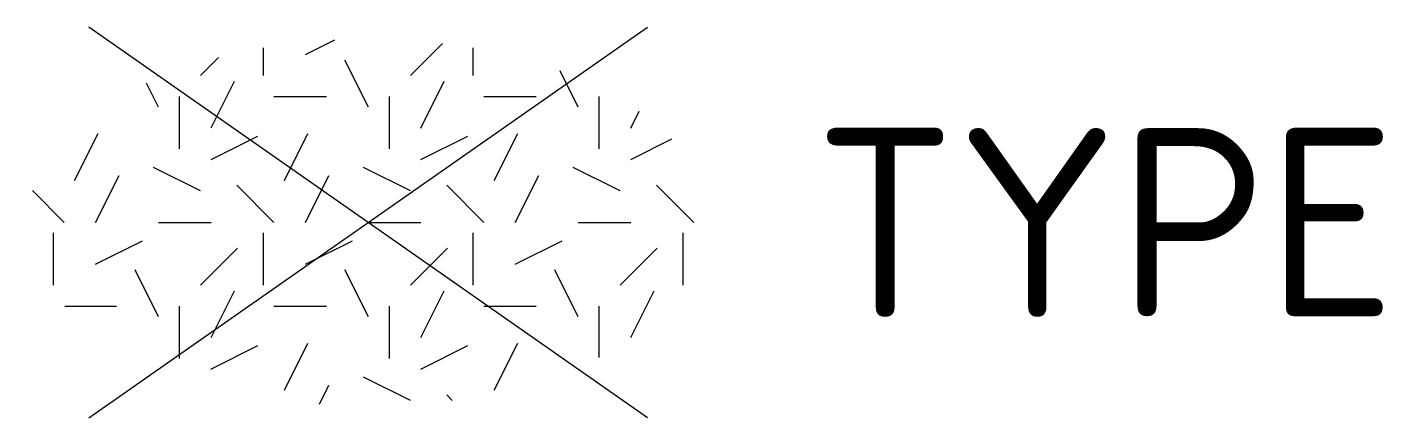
# Model space of a CAD drawing. Extents: x -3.3 to 9.7, y -1.9 to 1.9.
import ezdxf
from ezdxf.enums import TextEntityAlignment as Align

# ---------------------------------------------------------------- set-up
doc = ezdxf.new("R2010")
doc.units = 0
doc.styles.add('NLCS-ISO', font='NLCS-ISO.ttf')

msp = doc.modelspace()

# ---------------------------------------------------------------- hatches: boundary and pattern name
h = msp.add_hatch()
h.set_pattern_fill('AGR-GRAS_02', color=256, scale=0.2, pattern_type=2)
h.set_pattern_definition([(0, (0, 0), (2, 2), [0.5, -1.5]), (0, (1.1, 1.2), (2, 2), [0.5, -1.5]), (90, (0.2, 0.7), (-2, 2), [0.5, -1.5]), (90, (1, 1.4), (-2, 2), [0.5, -1.5]), (45, (0.4, 1.4), (0, 2), [0.5, -2.32843]), (135, (1.1, 0), (-2, 0), [0.5, -2.32843]), (26.565, (0.5, 0.6), (2, 8e-10), [0.5, -3.97214]), (26.565, (1.4, 1.6), (2, 8e-10), [0.5, -3.97214]), (63.435, (1.4, 0), (1e-10, 2), [0.5, -3.97214]), (63.435, (0.5, 0.9), (1e-10, 2), [0.5, -3.97214]), (63.435, (1.2, 0.4), (1e-10, 2), [0.5, -3.97214]), (116.565, (0, 1.1), (-8e-10, 2), [0.5, -3.97214]), (153.435, (0.4, 0.3), (-2, 1e-10), [0.5, -3.97214])])
edge = h.paths.add_edge_path()
edge.add_ellipse((0, 0), major_axis=(-3.25, 0), ratio=0.538462, start_angle=0, end_angle=360)

# ---------------------------------------------------------------- linework, layer by layer
for p, q in [((-2.662, -1.864), (2.662, 1.864)), ((2.662, -1.864), (-2.662, 1.864))]:
    msp.add_line(p, q)

# ---------------------------------------------------------------- texts
at = {"style": 'NLCS-ISO'}
msp.add_attdef('TYPE', text='', height=1.8, dxfattribs=at).set_placement((4.25, 0), align=Align.MIDDLE_LEFT)

doc.saveas('drawing.dxf')
